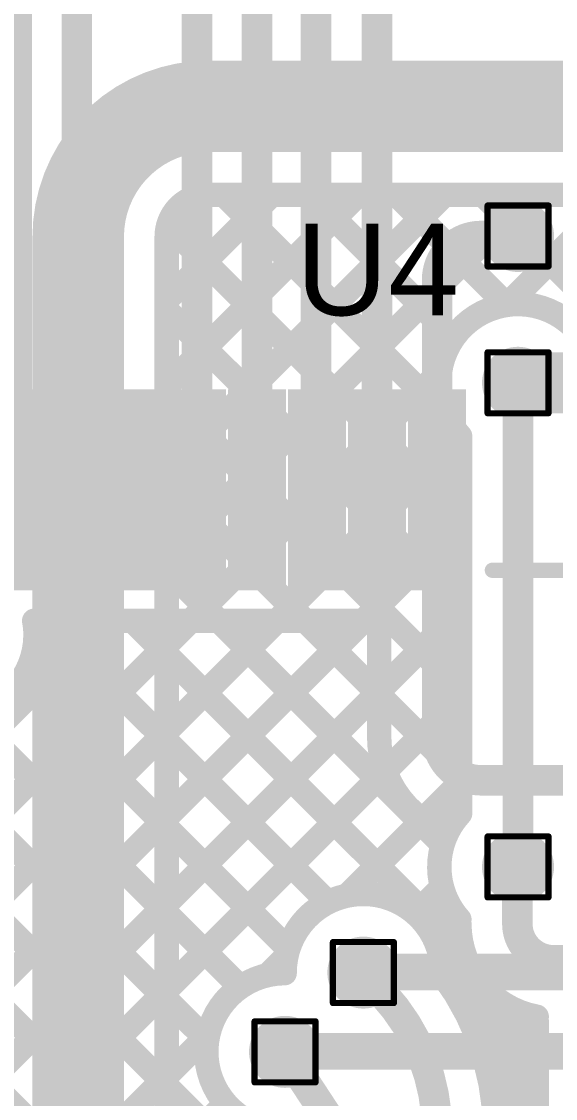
# Model space of a CAD drawing. Header units: inches. Extents: x -17 to 349, y -40 to 215.
# Drawn here: x 101.16 to 105.61, y 127.75 to 136.72 of the extents above; entities that cross this region are included whole.
import ezdxf

# ---------------------------------------------------------------- set-up
doc = ezdxf.new("R2010")
doc.units = ezdxf.units.IN
for name, color, linetype in [('Bottom Layer', 5, 'Continuous'), ('Drill Drawing', 1, 'Continuous'), ('Top Layer', 1, 'Continuous'), ('Top Overlay', 2, 'Continuous'), ('Top Paste', 8, 'Continuous'), ('Top Solder', 216, 'Continuous'), ('Via Holes', 16, 'Continuous')]:
    doc.layers.add(name, color=color, linetype=linetype)
doc.styles.add('Arial', font='', dxfattribs={"height": 0.2})
doc.styles.get('Arial').set_extended_font_data('Arial')

# ---------------------------------------------------------------- blocks, each defined once
blk = doc.blocks.new('64_TQFP__10_10__63')
at = {"layer": 'Top Layer'}
for points in [[(4.935, -0.11), (6.405, -0.11), (6.405, -0.39), (4.935, -0.39)], [(4.935, -0.61), (6.405, -0.61), (6.405, -0.89), (4.935, -0.89)], [(4.935, -1.11), (6.405, -1.11), (6.405, -1.39), (4.935, -1.39)], [(4.935, -1.61), (6.405, -1.61), (6.405, -1.89), (4.935, -1.89)], [(4.935, -2.11), (6.405, -2.11), (6.405, -2.39), (4.935, -2.39)], [(4.935, -2.61), (6.405, -2.61), (6.405, -2.89), (4.935, -2.89)], [(4.935, -3.11), (6.405, -3.11), (6.405, -3.39), (4.935, -3.39)], [(4.935, -3.61), (6.405, -3.61), (6.405, -3.89), (4.935, -3.89)]]:
    blk.add_hatch(color=1, dxfattribs=at).paths.add_polyline_path(points)
at = {"layer": 'Top Paste'}
for points in [[(4.935, -0.11), (6.405, -0.11), (6.405, -0.39), (4.935, -0.39)], [(4.935, -0.61), (6.405, -0.61), (6.405, -0.89), (4.935, -0.89)], [(4.935, -1.11), (6.405, -1.11), (6.405, -1.39), (4.935, -1.39)], [(4.935, -1.61), (6.405, -1.61), (6.405, -1.89), (4.935, -1.89)], [(4.935, -2.11), (6.405, -2.11), (6.405, -2.39), (4.935, -2.39)], [(4.935, -2.61), (6.405, -2.61), (6.405, -2.89), (4.935, -2.89)], [(4.935, -3.11), (6.405, -3.11), (6.405, -3.39), (4.935, -3.39)], [(4.935, -3.61), (6.405, -3.61), (6.405, -3.89), (4.935, -3.89)]]:
    blk.add_hatch(color=8, dxfattribs=at).paths.add_polyline_path(points)
at = {"layer": 'Top Solder'}
for points in [[(4.8334, -0.0084), (6.5066, -0.0084), (6.5066, -0.4916), (4.8334, -0.4916)], [(4.8334, -0.5084), (6.5066, -0.5084), (6.5066, -0.9916), (4.8334, -0.9916)], [(4.8334, -1.0084), (6.5066, -1.0084), (6.5066, -1.4916), (4.8334, -1.4916)], [(4.8334, -1.5084), (6.5066, -1.5084), (6.5066, -1.9916), (4.8334, -1.9916)], [(4.8334, -2.0084), (6.5066, -2.0084), (6.5066, -2.4916), (4.8334, -2.4916)], [(4.8334, -2.5084), (6.5066, -2.5084), (6.5066, -2.9916), (4.8334, -2.9916)], [(4.8334, -3.0084), (6.5066, -3.0084), (6.5066, -3.4916), (4.8334, -3.4916)], [(4.8334, -3.5084), (6.5066, -3.5084), (6.5066, -3.9916), (4.8334, -3.9916)]]:
    blk.add_hatch(color=216, dxfattribs=at).paths.add_polyline_path(points)
at = {"layer": 'Top Overlay', "const_width": 0.127}
blk.add_lwpolyline([(5, -4.21), (5, -5)], dxfattribs=at)
at = {"layer": 'Top Overlay', "const_width": 0.0635}
blk.add_lwpolyline([(4.9683, -4.21, 1), (5.0318, -4.21, 1)], format="xyb", close=True, dxfattribs=at)

msp = doc.modelspace()

# ---------------------------------------------------------------- hatches: boundary and pattern name
at = {"layer": 'Bottom Layer'}
h = msp.add_hatch(color=5, dxfattribs=at)
edge = h.paths.add_edge_path()
edge.add_arc((105.294, 134.934), 0.3, 0, 360)
h = msp.add_hatch(color=5, dxfattribs=at)
edge = h.paths.add_edge_path()
edge.add_arc((105.294, 133.7109), 0.3, 0, 360)
h = msp.add_hatch(color=5, dxfattribs=at)
edge = h.paths.add_edge_path()
edge.add_arc((105.294, 129.6772), 0.3, 0, 360)
h = msp.add_hatch(color=5, dxfattribs=at)
edge = h.paths.add_edge_path()
edge.add_arc((104.0061, 128.7968), 0.3, 0, 360)
h = msp.add_hatch(color=5, dxfattribs=at)
edge = h.paths.add_edge_path()
edge.add_arc((103.3537, 128.1364), 0.3, 0, 360)
at = {"layer": 'Top Layer'}
h = msp.add_hatch(color=1, dxfattribs=at)
edge = h.paths.add_edge_path()
edge.add_arc((105.294, 134.934), 0.3, 0, 360)
h = msp.add_hatch(color=1, dxfattribs=at)
edge = h.paths.add_edge_path()
edge.add_arc((105.294, 133.7109), 0.3, 0, 360)
h = msp.add_hatch(color=1, dxfattribs=at)
edge = h.paths.add_edge_path()
edge.add_arc((105.294, 129.6772), 0.3, 0, 360)
h = msp.add_hatch(color=1, dxfattribs=at)
edge = h.paths.add_edge_path()
edge.add_arc((104.0061, 128.7968), 0.3, 0, 360)
for points in [[(105.4028, 128.1779), (104.9033, 128.8912), (104.6625, 128.7226), (105.162, 128.0093)], [(105.0745, 125.0831), (105.497, 125.0831), (105.497, 128.3987), (105.0745, 128.3987)]]:
    msp.add_hatch(color=1, dxfattribs=at).paths.add_polyline_path(points)
h = msp.add_hatch(color=1, dxfattribs=at)
edge = h.paths.add_edge_path()
edge.add_arc((103.3537, 128.1364), 0.3, 0, 360)
at = {"layer": 'Via Holes'}
h = msp.add_hatch(color=7, dxfattribs=at)
edge = h.paths.add_edge_path()
edge.add_arc((105.294, 134.934), 0.15, 0, 360)
h = msp.add_hatch(color=7, dxfattribs=at)
edge = h.paths.add_edge_path()
edge.add_arc((105.294, 133.7109), 0.15, 0, 360)
h = msp.add_hatch(color=7, dxfattribs=at)
edge = h.paths.add_edge_path()
edge.add_arc((105.294, 129.6772), 0.15, 0, 360)
h = msp.add_hatch(color=7, dxfattribs=at)
edge = h.paths.add_edge_path()
edge.add_arc((104.0061, 128.7968), 0.15, 0, 360)
h = msp.add_hatch(color=7, dxfattribs=at)
edge = h.paths.add_edge_path()
edge.add_arc((103.3537, 128.1364), 0.15, 0, 360)

# ---------------------------------------------------------------- linework, layer by layer
at = {"layer": 'Bottom Layer'}
for points, const_width in [([(101.6314, 134.9281, -0.414214), (102.7177, 136.0143)], 0.762), ([(102.368, 134.9281, -0.414214), (102.7177, 135.2777)], 0.2032), ([(104.8114, 133.2671, -1.463174), (105.9496, 133.7109)], 0.2032), ([(104.751, 129.3098, -0.347653), (104.8114, 130.1209)], 0.2032), ([(103.3505, 128.792, -0.630566), (104.4143, 129.3098)], 0.2032), ([(103.7741, 127.6334, -1.422987), (103.3505, 128.792)], 0.2032)]:
    msp.add_lwpolyline(points, format="xyb", dxfattribs=dict(at, const_width=const_width))
for points, const_width in [([(102.7177, 136.0143), (107.1645, 136.0143)], 0.762), ([(101.6314, 125.9179), (101.6314, 134.9281)], 0.762), ([(102.368, 132.964), (104.6818, 135.2777)], 0.2032), ([(102.368, 132.2455), (105.4002, 135.2777)], 0.2032), ([(102.368, 133.6824), (103.9634, 135.2777)], 0.2032), ([(102.368, 132.964), (104.6818, 135.2777)], 0.2032), ([(102.368, 134.4008), (103.2449, 135.2777)], 0.2032), ([(102.7177, 135.2777), (107.1645, 135.2777)], 0.2032), ([(102.8449, 135.2777), (104.7104, 133.4122)], 0.2032), ([(103.5633, 135.2777), (104.7558, 134.0852)], 0.2032), ([(104.2817, 135.2777), (105.1998, 134.3597)], 0.2032), ([(105.0001, 135.2777), (110.9681, 129.3098)], 0.2032), ([(105.2007, 134.3598), (106.1186, 135.2777)], 0.2032), ([(102.3812, 135.023), (104.8114, 132.5928)], 0.2032), ([(102.368, 125.9179), (102.368, 134.9281)], 0.2032), ([(102.368, 134.3177), (104.8114, 131.8743)], 0.2032), ([(102.368, 131.5271), (104.6451, 133.8042)], 0.2032), ([(105.294, 129.6772), (105.294, 133.7109)], 0.254), ([(102.368, 133.5993), (104.8114, 131.1559)], 0.2032), ([(102.368, 130.8087), (104.8114, 133.2521)], 0.2032), ([(104.8114, 130.1209), (104.8114, 133.2671)], 0.2032), ([(102.368, 132.8809), (104.8114, 130.4375)], 0.2032), ([(102.368, 130.0903), (104.8114, 132.5337)], 0.2032), ([(102.368, 132.1625), (104.6658, 129.8647)], 0.2032), ([(102.368, 129.3718), (104.8114, 131.8153)], 0.2032), ([(102.368, 131.4441), (104.5023, 129.3098)], 0.2032), ([(102.368, 128.6534), (104.8114, 131.0968)], 0.2032), ([(102.368, 130.7256), (103.7112, 129.3824)], 0.2032), ([(103.8715, 129.4385), (104.8114, 130.3784)], 0.2032), ([(102.368, 130.0072), (103.3809, 128.9943)], 0.2032), ([(104.4612, 129.3098), (104.6604, 129.5089)], 0.2032), ([(102.368, 129.2888), (102.981, 128.6758)], 0.2032), ([(104.4143, 129.3098), (104.751, 129.3098)], 0.2032), ([(103.2088, 128.7758), (103.3644, 128.9314)], 0.2032), ([(104.0061, 128.8018), (122.5585, 128.8018)], 0.3048), ([(102.368, 128.5704), (102.7052, 128.2332)], 0.2032), ([(102.368, 127.935), (102.7142, 128.2812)], 0.2032), ([(103.3537, 128.1414), (122.5585, 128.1414)], 0.3048), ([(102.368, 127.852), (104.5853, 125.6347)], 0.2032), ([(102.368, 127.2166), (102.8583, 127.7069)], 0.2032)]:
    msp.add_lwpolyline(points, dxfattribs=dict(at, const_width=const_width))
for points, const_width in [([(102.5272, 136.0143, 1), (102.9082, 136.0143, 1)], 0.381), ([(102.5272, 136.0143, 1), (102.9082, 136.0143, 1)], 0.381), ([(101.4409, 134.9281, 1), (101.8219, 134.9281, 1)], 0.381), ([(101.4409, 134.9281, 1), (101.8219, 134.9281, 1)], 0.381), ([(102.6669, 135.2777, 1), (102.7685, 135.2777, 1)], 0.1016), ([(102.6669, 135.2777, 1), (102.7685, 135.2777, 1)], 0.1016), ([(102.7941, 135.2777, 1), (102.8957, 135.2777, 1)], 0.1016), ([(103.1941, 135.2777, 1), (103.2957, 135.2777, 1)], 0.1016), ([(103.5125, 135.2777, 1), (103.6141, 135.2777, 1)], 0.1016), ([(103.9126, 135.2777, 1), (104.0142, 135.2777, 1)], 0.1016), ([(104.2309, 135.2777, 1), (104.3325, 135.2777, 1)], 0.1016), ([(104.631, 135.2777, 1), (104.7326, 135.2777, 1)], 0.1016), ([(104.631, 135.2777, 1), (104.7326, 135.2777, 1)], 0.1016), ([(104.9493, 135.2777, 1), (105.0509, 135.2777, 1)], 0.1016), ([(105.3494, 135.2777, 1), (105.451, 135.2777, 1)], 0.1016), ([(102.3304, 135.023, 1), (102.432, 135.023, 1)], 0.1016), ([(102.3172, 134.9281, 1), (102.4188, 134.9281, 1)], 0.1016), ([(102.3172, 134.9281, 1), (102.4188, 134.9281, 1)], 0.1016), ([(102.3172, 134.4008, 1), (102.4188, 134.4008, 1)], 0.1016), ([(102.3172, 134.3177, 1), (102.4188, 134.3177, 1)], 0.1016), ([(105.149, 134.3597, 1), (105.2506, 134.3597, 1)], 0.1016), ([(105.1499, 134.3598, 1), (105.2515, 134.3598, 1)], 0.1016), ([(104.705, 134.0852, 1), (104.8066, 134.0852, 1)], 0.1016), ([(104.5943, 133.8042, 1), (104.6959, 133.8042, 1)], 0.1016), ([(102.3172, 133.6824, 1), (102.4188, 133.6824, 1)], 0.1016), ([(105.2305, 133.7109, 1), (105.3575, 133.7109, 1)], 0.127), ([(102.3172, 133.5993, 1), (102.4188, 133.5993, 1)], 0.1016), ([(104.6596, 133.4122, 1), (104.7612, 133.4122, 1)], 0.1016), ([(104.7606, 133.2671, 1), (104.8622, 133.2671, 1)], 0.1016), ([(104.7606, 133.2671, 1), (104.8622, 133.2671, 1)], 0.1016), ([(104.7606, 133.2521, 1), (104.8622, 133.2521, 1)], 0.1016), ([(102.3172, 132.964, 1), (102.4188, 132.964, 1)], 0.1016), ([(102.3172, 132.964, 1), (102.4188, 132.964, 1)], 0.1016), ([(102.3172, 132.8809, 1), (102.4188, 132.8809, 1)], 0.1016), ([(104.7606, 132.5928, 1), (104.8622, 132.5928, 1)], 0.1016), ([(104.7606, 132.5337, 1), (104.8622, 132.5337, 1)], 0.1016), ([(102.3172, 132.2455, 1), (102.4188, 132.2455, 1)], 0.1016), ([(102.3172, 132.1625, 1), (102.4188, 132.1625, 1)], 0.1016), ([(104.7606, 131.8743, 1), (104.8622, 131.8743, 1)], 0.1016), ([(104.7606, 131.8153, 1), (104.8622, 131.8153, 1)], 0.1016), ([(102.3172, 131.5271, 1), (102.4188, 131.5271, 1)], 0.1016), ([(102.3172, 131.4441, 1), (102.4188, 131.4441, 1)], 0.1016), ([(104.7606, 131.1559, 1), (104.8622, 131.1559, 1)], 0.1016), ([(104.7606, 131.0968, 1), (104.8622, 131.0968, 1)], 0.1016), ([(102.3172, 130.8087, 1), (102.4188, 130.8087, 1)], 0.1016), ([(102.3172, 130.7256, 1), (102.4188, 130.7256, 1)], 0.1016), ([(104.7606, 130.4375, 1), (104.8622, 130.4375, 1)], 0.1016), ([(104.7606, 130.3784, 1), (104.8622, 130.3784, 1)], 0.1016), ([(102.3172, 130.0903, 1), (102.4188, 130.0903, 1)], 0.1016), ([(104.7606, 130.1209, 1), (104.8622, 130.1209, 1)], 0.1016), ([(104.7606, 130.1209, 1), (104.8622, 130.1209, 1)], 0.1016), ([(102.3172, 130.0072, 1), (102.4188, 130.0072, 1)], 0.1016), ([(104.615, 129.8647, 1), (104.7166, 129.8647, 1)], 0.1016), ([(105.2305, 129.6772, 1), (105.3575, 129.6772, 1)], 0.127), ([(104.6096, 129.5089, 1), (104.7112, 129.5089, 1)], 0.1016), ([(103.6604, 129.3824, 1), (103.762, 129.3824, 1)], 0.1016), ([(103.8207, 129.4385, 1), (103.9223, 129.4385, 1)], 0.1016), ([(102.3172, 129.3718, 1), (102.4188, 129.3718, 1)], 0.1016), ([(102.3172, 129.2888, 1), (102.4188, 129.2888, 1)], 0.1016), ([(104.3635, 129.3098, 1), (104.4651, 129.3098, 1)], 0.1016), ([(104.3635, 129.3098, 1), (104.4651, 129.3098, 1)], 0.1016), ([(104.4104, 129.3098, 1), (104.512, 129.3098, 1)], 0.1016), ([(104.4515, 129.3098, 1), (104.5531, 129.3098, 1)], 0.1016), ([(104.7002, 129.3098, 1), (104.8018, 129.3098, 1)], 0.1016), ([(104.7002, 129.3098, 1), (104.8018, 129.3098, 1)], 0.1016), ([(103.3136, 128.9314, 1), (103.4152, 128.9314, 1)], 0.1016), ([(103.3301, 128.9943, 1), (103.4317, 128.9943, 1)], 0.1016), ([(103.9299, 128.8018, 1), (104.0823, 128.8018, 1)], 0.1524), ([(103.158, 128.7758, 1), (103.2596, 128.7758, 1)], 0.1016), ([(103.2997, 128.792, 1), (103.4013, 128.792, 1)], 0.1016), ([(103.2997, 128.792, 1), (103.4013, 128.792, 1)], 0.1016), ([(102.9302, 128.6758, 1), (103.0318, 128.6758, 1)], 0.1016), ([(102.3172, 128.6534, 1), (102.4188, 128.6534, 1)], 0.1016), ([(102.3172, 128.5704, 1), (102.4188, 128.5704, 1)], 0.1016), ([(102.6544, 128.2332, 1), (102.756, 128.2332, 1)], 0.1016), ([(102.6634, 128.2812, 1), (102.765, 128.2812, 1)], 0.1016), ([(103.2775, 128.1414, 1), (103.4299, 128.1414, 1)], 0.1524), ([(102.3172, 127.935, 1), (102.4188, 127.935, 1)], 0.1016), ([(102.3172, 127.852, 1), (102.4188, 127.852, 1)], 0.1016), ([(102.8075, 127.7069, 1), (102.9091, 127.7069, 1)], 0.1016)]:
    msp.add_lwpolyline(points, format="xyb", close=True, dxfattribs=dict(at, const_width=const_width))
at = {"layer": 'Drill Drawing', "const_width": 0.0508}
for points in [[(105.04, 135.188), (105.548, 135.188)], [(105.04, 134.68), (105.04, 135.188)], [(105.548, 134.68), (105.548, 135.188)], [(105.04, 134.68), (105.548, 134.68)], [(105.04, 133.9649), (105.548, 133.9649)], [(105.04, 133.4569), (105.04, 133.9649)], [(105.548, 133.4569), (105.548, 133.9649)], [(105.04, 133.4569), (105.548, 133.4569)], [(105.04, 129.9312), (105.548, 129.9312)], [(105.04, 129.4232), (105.04, 129.9312)], [(105.548, 129.4232), (105.548, 129.9312)], [(105.04, 129.4232), (105.548, 129.4232)], [(103.7521, 129.0508), (104.2601, 129.0508)], [(103.7521, 128.5428), (103.7521, 129.0508)], [(104.2601, 128.5428), (104.2601, 129.0508)], [(103.7521, 128.5428), (104.2601, 128.5428)], [(103.0997, 128.3904), (103.6077, 128.3904)], [(103.0997, 127.8824), (103.0997, 128.3904)], [(103.6077, 127.8824), (103.6077, 128.3904)], [(103.0997, 127.8824), (103.6077, 127.8824)]]:
    msp.add_lwpolyline(points, dxfattribs=at)
at = {"layer": 'Drill Drawing', "const_width": 0.0254}
for points in [[(105.0273, 135.188, 1), (105.0527, 135.188, 1)], [(105.0273, 135.188, 1), (105.0527, 135.188, 1)], [(105.5353, 135.188, 1), (105.5607, 135.188, 1)], [(105.5353, 135.188, 1), (105.5607, 135.188, 1)], [(105.0273, 134.68, 1), (105.0527, 134.68, 1)], [(105.0273, 134.68, 1), (105.0527, 134.68, 1)], [(105.5353, 134.68, 1), (105.5607, 134.68, 1)], [(105.5353, 134.68, 1), (105.5607, 134.68, 1)], [(105.0273, 133.9649, 1), (105.0527, 133.9649, 1)], [(105.0273, 133.9649, 1), (105.0527, 133.9649, 1)], [(105.5353, 133.9649, 1), (105.5607, 133.9649, 1)], [(105.5353, 133.9649, 1), (105.5607, 133.9649, 1)], [(105.0273, 133.4569, 1), (105.0527, 133.4569, 1)], [(105.0273, 133.4569, 1), (105.0527, 133.4569, 1)], [(105.5353, 133.4569, 1), (105.5607, 133.4569, 1)], [(105.5353, 133.4569, 1), (105.5607, 133.4569, 1)], [(105.0273, 129.9312, 1), (105.0527, 129.9312, 1)], [(105.0273, 129.9312, 1), (105.0527, 129.9312, 1)], [(105.5353, 129.9312, 1), (105.5607, 129.9312, 1)], [(105.5353, 129.9312, 1), (105.5607, 129.9312, 1)], [(105.0273, 129.4232, 1), (105.0527, 129.4232, 1)], [(105.0273, 129.4232, 1), (105.0527, 129.4232, 1)], [(105.5353, 129.4232, 1), (105.5607, 129.4232, 1)], [(105.5353, 129.4232, 1), (105.5607, 129.4232, 1)], [(103.7394, 129.0508, 1), (103.7648, 129.0508, 1)], [(103.7394, 129.0508, 1), (103.7648, 129.0508, 1)], [(104.2474, 129.0508, 1), (104.2728, 129.0508, 1)], [(104.2474, 129.0508, 1), (104.2728, 129.0508, 1)], [(103.7394, 128.5428, 1), (103.7648, 128.5428, 1)], [(103.7394, 128.5428, 1), (103.7648, 128.5428, 1)], [(104.2474, 128.5428, 1), (104.2728, 128.5428, 1)], [(104.2474, 128.5428, 1), (104.2728, 128.5428, 1)], [(103.087, 128.3904, 1), (103.1124, 128.3904, 1)], [(103.087, 128.3904, 1), (103.1124, 128.3904, 1)], [(103.595, 128.3904, 1), (103.6204, 128.3904, 1)], [(103.595, 128.3904, 1), (103.6204, 128.3904, 1)], [(103.087, 127.8824, 1), (103.1124, 127.8824, 1)], [(103.087, 127.8824, 1), (103.1124, 127.8824, 1)], [(103.595, 127.8824, 1), (103.6204, 127.8824, 1)], [(103.595, 127.8824, 1), (103.6204, 127.8824, 1)]]:
    msp.add_lwpolyline(points, format="xyb", close=True, dxfattribs=at)
at = {"layer": 'Top Layer'}
for points, const_width in [([(103.6117, 132.8271), (103.6117, 142.5665)], 0.254), ([(104.1201, 132.8187), (104.1201, 140.3369)], 0.254), ([(103.1201, 132.8187), (103.1201, 140.1792)], 0.254), ([(101.6201, 132.8187), (101.6201, 139.5424)], 0.254), ([(101.1201, 132.8187), (101.1201, 139.4408)], 0.254), ([(102.6201, 132.8187), (102.6201, 137.4104)], 0.254), ([(104.9866, 134.934), (105.294, 134.934)], 0.254), ([(104.6201, 132.8187), (104.6201, 134.5674)], 0.254), ([(105.294, 133.7109), (107.1606, 133.7109)], 0.508), ([(104.6201, 130.7653), (104.6201, 132.8187)], 0.254), ([(97.7734, 131.7281), (103.6375, 125.8641)], 0.2032), ([(98.1027, 125.8249), (104.0059, 131.7281)], 0.2032), ([(98.1027, 126.5433), (103.2874, 131.7281)], 0.2032), ([(98.4919, 131.7281), (103.5965, 126.6234)], 0.2032), ([(98.6549, 128.5324), (101.8506, 131.7281)], 0.2032), ([(98.7458, 127.9049), (102.569, 131.7281)], 0.2032), ([(99.2103, 131.7281), (102.7052, 128.2332)], 0.2032), ([(101.2647, 131.7281), (101.6157, 131.7281)], 0.2032), ([(101.2647, 131.7281), (102.1157, 131.7281)], 0.2032), ([(101.3656, 131.7281), (103.7113, 129.3824)], 0.2032), ([(101.6245, 131.7281), (102.1157, 131.7281)], 0.2032), ([(102.084, 131.7281), (104.8404, 128.9717)], 0.2032), ([(102.1245, 131.7281), (102.6157, 131.7281)], 0.2032), ([(102.1245, 131.7281), (102.6157, 131.7281)], 0.2032), ([(102.6245, 131.7281), (103.1157, 131.7281)], 0.2032), ([(102.6245, 131.7281), (103.1157, 131.7281)], 0.2032), ([(102.8024, 131.7281), (104.6658, 129.8647)], 0.2032), ([(103.1245, 131.7281), (103.6157, 131.7281)], 0.2032), ([(103.1245, 131.7281), (103.6157, 131.7281)], 0.2032), ([(103.5208, 131.7281), (104.1375, 131.1115)], 0.2032), ([(103.6245, 131.7281), (104.1157, 131.7281)], 0.2032), ([(103.6245, 131.7281), (104.1157, 131.7281)], 0.2032), ([(104.1375, 130.7653), (104.1375, 131.7281)], 0.2032), ([(101.151, 131.2242), (103.3809, 128.9943)], 0.2032), ([(98.699, 125.7029), (104.1375, 131.1413)], 0.2032), ([(100.6989, 130.9579), (102.981, 128.6758)], 0.2032), ([(99.4175, 125.7029), (104.1889, 130.4743)], 0.2032), ([(98.4122, 130.3709), (103.0803, 125.7029)], 0.2032), ([(104.9866, 130.3987), (106.5401, 130.3987)], 0.254), ([(103.8715, 129.4385), (104.5014, 130.0684)], 0.2032), ([(105.2882, 129.2033), (105.2882, 129.6772)], 0.254), ([(105.2882, 129.6772), (105.294, 129.6772)], 0.254), ([(104.4398, 129.2884), (104.6604, 129.5089)], 0.2032), ([(103.2088, 128.7758), (103.3644, 128.9314)], 0.2032), ([(104.6616, 128.7918), (104.8407, 128.9708)], 0.2032), ([(105.5928, 128.8987), (106.5401, 128.8987)], 0.254), ([(104.0061, 128.7968), (104.1228, 128.6686)], 0.254), ([(104.0061, 128.7968), (104.1689, 128.6206)], 0.254), ([(104.923, 128.3347), (105.1445, 128.5562)], 0.2032), ([(105.3611, 128.451), (105.4495, 128.3626)], 0.2032), ([(105.4495, 127.9031), (105.4495, 128.3943)], 0.2032), ([(105.4495, 127.9031), (105.4495, 128.3943)], 0.2032), ([(100.1359, 125.7029), (102.7142, 128.2812)], 0.2032), ([(103.3537, 128.1364), (103.386, 127.9907)], 0.254), ([(103.3537, 128.1364), (103.7104, 127.5917)], 0.254), ([(105.081, 127.7743), (105.4495, 128.1428)], 0.2032), ([(105.0156, 128.0781), (105.4495, 127.6442)], 0.2032), ([(105.4495, 127.4031), (105.4495, 127.9031)], 0.2032), ([(100.8543, 125.7029), (102.8583, 127.7069)], 0.2032)]:
    msp.add_lwpolyline(points, dxfattribs=dict(at, const_width=const_width))
for points, const_width in [([(104.6201, 134.5674, -0.414214), (104.9866, 134.934)], 0.254), ([(101.2757, 131.6087, -1.096037), (99.9754, 131.7281)], 0.2032), ([(101.2647, 131.7281, -0.045818), (101.2757, 131.6087)], 0.2032), ([(104.7046, 129.9643, -0.318208), (104.1375, 130.7653)], 0.2032), ([(104.9866, 130.3987, -0.414214), (104.6201, 130.7653)], 0.254), ([(104.8056, 129.2399, -0.304823), (104.7046, 129.9643)], 0.2032), ([(103.3505, 128.792, -1.003673), (104.6617, 128.7968)], 0.2032), ([(105.4495, 128.4293, -0.361553), (104.8056, 129.2033)], 0.2032), ([(105.5928, 128.8987, -0.414214), (105.2882, 129.2033)], 0.254), ([(103.1931, 127.5008, -0.881171), (103.3505, 128.792)], 0.2032), ([(104.6615, 128.7831, -0.163269), (105.1027, 127.4681)], 0.2032), ([(104.169, 128.6206, -0.188735), (104.6201, 127.4681)], 0.254)]:
    msp.add_lwpolyline(points, format="xyb", dxfattribs=dict(at, const_width=const_width))
for points, const_width in [([(104.9231, 134.934, 1), (105.0501, 134.934, 1)], 0.127), ([(104.9231, 134.934, 1), (105.0501, 134.934, 1)], 0.127), ([(105.2305, 134.934, 1), (105.3575, 134.934, 1)], 0.127), ([(104.5566, 134.5674, 1), (104.6836, 134.5674, 1)], 0.127), ([(104.5566, 134.5674, 1), (104.6836, 134.5674, 1)], 0.127), ([(105.167, 133.7109, 1), (105.421, 133.7109, 1)], 0.254), ([(101.0566, 132.8187, 1), (101.1836, 132.8187, 1)], 0.127), ([(101.5566, 132.8187, 1), (101.6836, 132.8187, 1)], 0.127), ([(102.5566, 132.8187, 1), (102.6836, 132.8187, 1)], 0.127), ([(103.0566, 132.8187, 1), (103.1836, 132.8187, 1)], 0.127), ([(103.5482, 132.8271, 1), (103.6752, 132.8271, 1)], 0.127), ([(104.0566, 132.8187, 1), (104.1836, 132.8187, 1)], 0.127), ([(104.5566, 132.8187, 1), (104.6836, 132.8187, 1)], 0.127), ([(104.5566, 132.8187, 1), (104.6836, 132.8187, 1)], 0.127), ([(101.2139, 131.7281, 1), (101.3155, 131.7281, 1)], 0.1016), ([(101.2139, 131.7281, 1), (101.3155, 131.7281, 1)], 0.1016), ([(101.2139, 131.7281, 1), (101.3155, 131.7281, 1)], 0.1016), ([(101.3148, 131.7281, 1), (101.4164, 131.7281, 1)], 0.1016), ([(101.5649, 131.7281, 1), (101.6665, 131.7281, 1)], 0.1016), ([(101.5737, 131.7281, 1), (101.6753, 131.7281, 1)], 0.1016), ([(101.7998, 131.7281, 1), (101.9014, 131.7281, 1)], 0.1016), ([(102.0332, 131.7281, 1), (102.1348, 131.7281, 1)], 0.1016), ([(102.0649, 131.7281, 1), (102.1665, 131.7281, 1)], 0.1016), ([(102.0649, 131.7281, 1), (102.1665, 131.7281, 1)], 0.1016), ([(102.0737, 131.7281, 1), (102.1753, 131.7281, 1)], 0.1016), ([(102.0737, 131.7281, 1), (102.1753, 131.7281, 1)], 0.1016), ([(102.5182, 131.7281, 1), (102.6198, 131.7281, 1)], 0.1016), ([(102.5649, 131.7281, 1), (102.6665, 131.7281, 1)], 0.1016), ([(102.5649, 131.7281, 1), (102.6665, 131.7281, 1)], 0.1016), ([(102.5737, 131.7281, 1), (102.6753, 131.7281, 1)], 0.1016), ([(102.5737, 131.7281, 1), (102.6753, 131.7281, 1)], 0.1016), ([(102.7516, 131.7281, 1), (102.8532, 131.7281, 1)], 0.1016), ([(103.0649, 131.7281, 1), (103.1665, 131.7281, 1)], 0.1016), ([(103.0649, 131.7281, 1), (103.1665, 131.7281, 1)], 0.1016), ([(103.0737, 131.7281, 1), (103.1753, 131.7281, 1)], 0.1016), ([(103.0737, 131.7281, 1), (103.1753, 131.7281, 1)], 0.1016), ([(103.2366, 131.7281, 1), (103.3382, 131.7281, 1)], 0.1016), ([(103.47, 131.7281, 1), (103.5716, 131.7281, 1)], 0.1016), ([(103.5649, 131.7281, 1), (103.6665, 131.7281, 1)], 0.1016), ([(103.5649, 131.7281, 1), (103.6665, 131.7281, 1)], 0.1016), ([(103.5737, 131.7281, 1), (103.6753, 131.7281, 1)], 0.1016), ([(103.5737, 131.7281, 1), (103.6753, 131.7281, 1)], 0.1016), ([(103.9551, 131.7281, 1), (104.0567, 131.7281, 1)], 0.1016), ([(104.0649, 131.7281, 1), (104.1665, 131.7281, 1)], 0.1016), ([(104.0649, 131.7281, 1), (104.1665, 131.7281, 1)], 0.1016), ([(104.0867, 131.7281, 1), (104.1883, 131.7281, 1)], 0.1016), ([(101.2249, 131.6087, 1), (101.3265, 131.6087, 1)], 0.1016), ([(101.2249, 131.6087, 1), (101.3265, 131.6087, 1)], 0.1016), ([(101.1002, 131.2242, 1), (101.2018, 131.2242, 1)], 0.1016), ([(104.0867, 131.1413, 1), (104.1883, 131.1413, 1)], 0.1016), ([(104.0867, 131.1115, 1), (104.1883, 131.1115, 1)], 0.1016), ([(104.0867, 130.7653, 1), (104.1883, 130.7653, 1)], 0.1016), ([(104.0867, 130.7653, 1), (104.1883, 130.7653, 1)], 0.1016), ([(104.5566, 130.7653, 1), (104.6836, 130.7653, 1)], 0.127), ([(104.5566, 130.7653, 1), (104.6836, 130.7653, 1)], 0.127), ([(104.1381, 130.4743, 1), (104.2397, 130.4743, 1)], 0.1016), ([(104.9231, 130.3987, 1), (105.0501, 130.3987, 1)], 0.127), ([(104.9231, 130.3987, 1), (105.0501, 130.3987, 1)], 0.127), ([(104.4506, 130.0684, 1), (104.5522, 130.0684, 1)], 0.1016), ([(104.6538, 129.9643, 1), (104.7554, 129.9643, 1)], 0.1016), ([(104.6538, 129.9643, 1), (104.7554, 129.9643, 1)], 0.1016), ([(104.615, 129.8647, 1), (104.7166, 129.8647, 1)], 0.1016), ([(105.2247, 129.6772, 1), (105.3517, 129.6772, 1)], 0.127), ([(105.2247, 129.6772, 1), (105.3517, 129.6772, 1)], 0.127), ([(105.2305, 129.6772, 1), (105.3575, 129.6772, 1)], 0.127), ([(104.6096, 129.5089, 1), (104.7112, 129.5089, 1)], 0.1016), ([(103.6605, 129.3824, 1), (103.7621, 129.3824, 1)], 0.1016), ([(103.8207, 129.4385, 1), (103.9223, 129.4385, 1)], 0.1016), ([(104.389, 129.2884, 1), (104.4906, 129.2884, 1)], 0.1016), ([(104.7548, 129.2399, 1), (104.8564, 129.2399, 1)], 0.1016), ([(104.7548, 129.2033, 1), (104.8564, 129.2033, 1)], 0.1016), ([(105.2247, 129.2033, 1), (105.3517, 129.2033, 1)], 0.127), ([(105.2247, 129.2033, 1), (105.3517, 129.2033, 1)], 0.127), ([(103.3136, 128.9314, 1), (103.4152, 128.9314, 1)], 0.1016), ([(103.3301, 128.9943, 1), (103.4317, 128.9943, 1)], 0.1016), ([(104.7896, 128.9717, 1), (104.8912, 128.9717, 1)], 0.1016), ([(104.7899, 128.9708, 1), (104.8915, 128.9708, 1)], 0.1016), ([(105.5293, 128.8987, 1), (105.6563, 128.8987, 1)], 0.127), ([(105.5293, 128.8987, 1), (105.6563, 128.8987, 1)], 0.127), ([(103.158, 128.7758, 1), (103.2596, 128.7758, 1)], 0.1016), ([(103.2997, 128.792, 1), (103.4013, 128.792, 1)], 0.1016), ([(103.2997, 128.792, 1), (103.4013, 128.792, 1)], 0.1016), ([(103.9426, 128.7968, 1), (104.0696, 128.7968, 1)], 0.127), ([(103.9426, 128.7968, 1), (104.0696, 128.7968, 1)], 0.127), ([(104.6107, 128.7831, 1), (104.7123, 128.7831, 1)], 0.1016), ([(104.6108, 128.7918, 1), (104.7124, 128.7918, 1)], 0.1016), ([(104.6109, 128.7968, 1), (104.7125, 128.7968, 1)], 0.1016), ([(102.9302, 128.6758, 1), (103.0318, 128.6758, 1)], 0.1016), ([(104.0593, 128.6686, 1), (104.1863, 128.6686, 1)], 0.127), ([(104.1054, 128.6206, 1), (104.2324, 128.6206, 1)], 0.127), ([(104.1055, 128.6206, 1), (104.2325, 128.6206, 1)], 0.127), ([(105.0937, 128.5562, 1), (105.1953, 128.5562, 1)], 0.1016), ([(105.3103, 128.451, 1), (105.4119, 128.451, 1)], 0.1016), ([(105.3987, 128.4293, 1), (105.5003, 128.4293, 1)], 0.1016), ([(105.3987, 128.3943, 1), (105.5003, 128.3943, 1)], 0.1016), ([(105.3987, 128.3943, 1), (105.5003, 128.3943, 1)], 0.1016), ([(104.8722, 128.3347, 1), (104.9738, 128.3347, 1)], 0.1016), ([(105.3987, 128.3626, 1), (105.5003, 128.3626, 1)], 0.1016), ([(102.6544, 128.2332, 1), (102.756, 128.2332, 1)], 0.1016), ([(102.6634, 128.2812, 1), (102.765, 128.2812, 1)], 0.1016), ([(103.2902, 128.1364, 1), (103.4172, 128.1364, 1)], 0.127), ([(103.2902, 128.1364, 1), (103.4172, 128.1364, 1)], 0.127), ([(105.3987, 128.1428, 1), (105.5003, 128.1428, 1)], 0.1016), ([(104.9648, 128.0781, 1), (105.0664, 128.0781, 1)], 0.1016), ([(103.3225, 127.9907, 1), (103.4495, 127.9907, 1)], 0.127), ([(105.3987, 127.9031, 1), (105.5003, 127.9031, 1)], 0.1016), ([(105.3987, 127.9031, 1), (105.5003, 127.9031, 1)], 0.1016), ([(105.3987, 127.9031, 1), (105.5003, 127.9031, 1)], 0.1016), ([(105.0302, 127.7743, 1), (105.1318, 127.7743, 1)], 0.1016), ([(102.8075, 127.7069, 1), (102.9091, 127.7069, 1)], 0.1016)]:
    msp.add_lwpolyline(points, format="xyb", close=True, dxfattribs=dict(at, const_width=const_width))

# ---------------------------------------------------------------- block references
at = {"rotation": 90}
msp.add_blockref('64_TQFP__10_10__63', (100.8701, 127.1487), dxfattribs=at)

# ---------------------------------------------------------------- texts
at = {"layer": 'Top Overlay', "style": 'Arial'}
msp.add_text('U4', height=0.762, dxfattribs=at).set_placement((103.4427, 134.2735))

doc.saveas('drawing.dxf')
